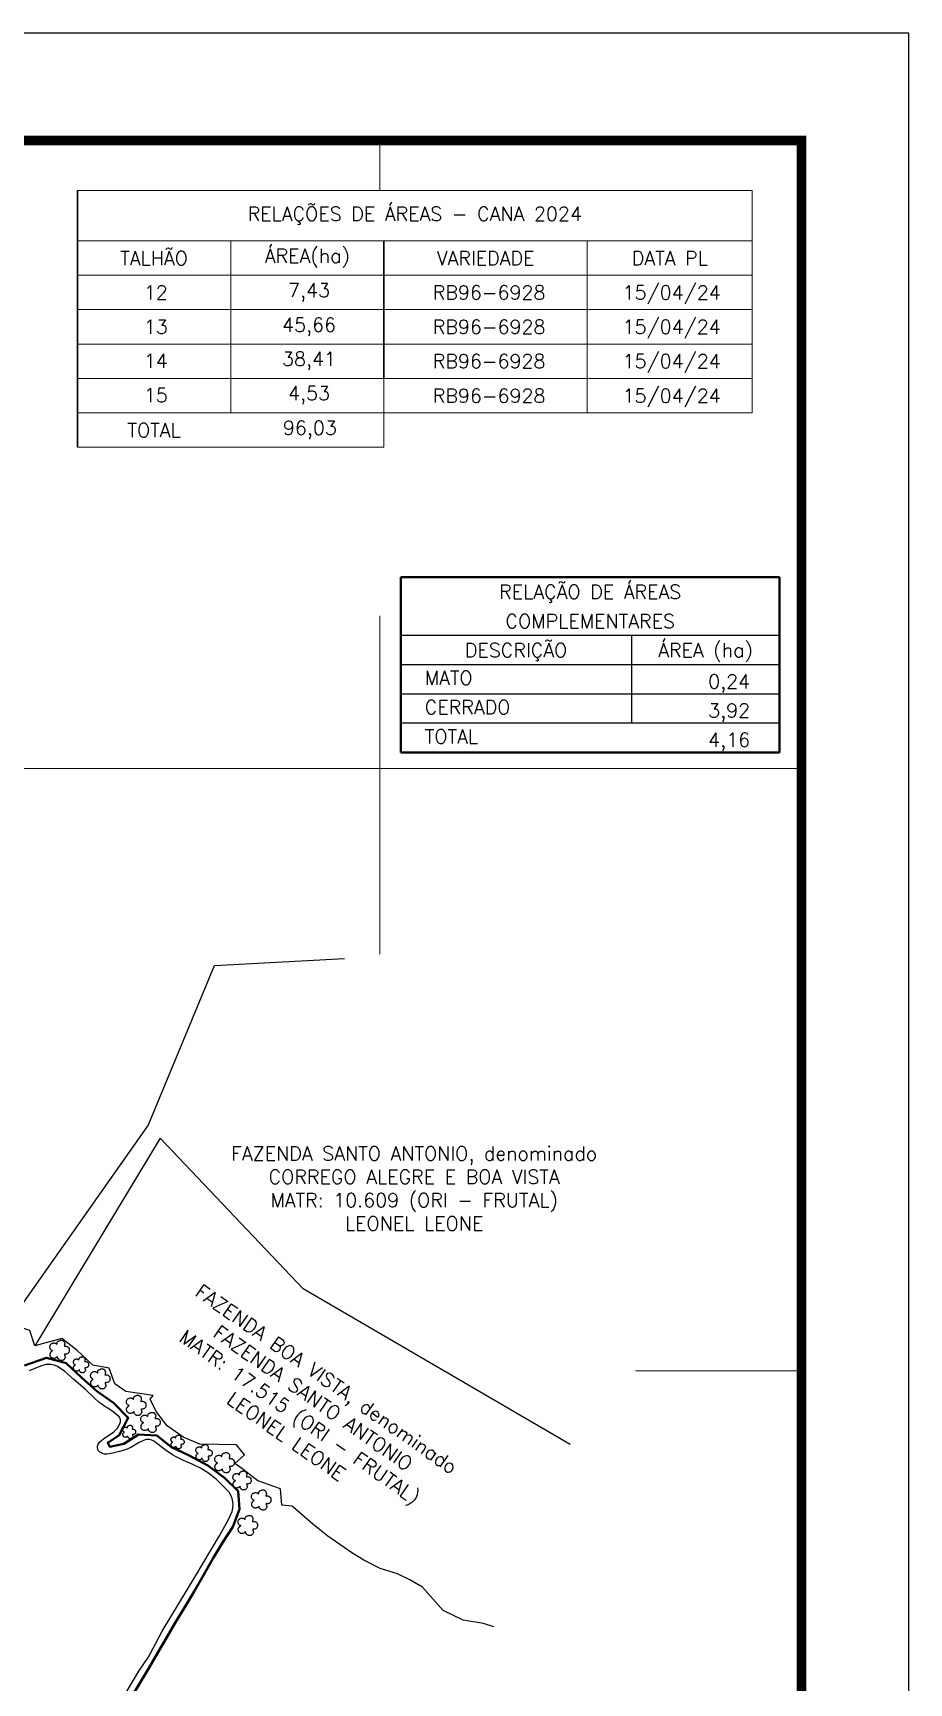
# Model space of a CAD drawing. Header units: inches. Extents: x 725240 to 727865, y 7796992 to 7800705.
# Drawn here: x 726847 to 727865, y 7798787 to 7800705 of the extents above; entities that cross this region are included whole.
import ezdxf
from ezdxf.enums import TextEntityAlignment as Align

# ---------------------------------------------------------------- set-up
doc = ezdxf.new("R2010")
doc.units = ezdxf.units.IN
doc.header["$MEASUREMENT"] = 0
doc.linetypes.add('CONTINUO', pattern=[0])
doc.linetypes.add('LIN0', pattern=[0])
doc.layers.add('0114000145', color=1, linetype='Continuous', lineweight=40)
doc.layers.add('MALHA', color=8, linetype='Continuous', lineweight=13)
for name, color, linetype in [('0114000145011', 5, 'Continuous'), ('MARGEM', 7, 'CONTINUO'), ('MATO', 3, 'Continuous'), ('QUADRO_DE_AREAS_CANA_2024', 7, 'Continuous'), ('QUADRO_DE_AREAS_COMPLEMENTARES', 7, 'Continuous'), ('TEXTO', 7, 'Continuous')]:
    doc.layers.add(name, color=color, linetype=linetype)
doc.styles.add('ROMANS', font='romans')
doc.styles.add('Simplex', font='simplex.shx')

# ---------------------------------------------------------------- blocks, each defined once
blk = doc.blocks.new('mato')
at = {"layer": 'MATO', "color": 94, "linetype": 'CONTINUO'}
blk.add_lwpolyline([(734601.6, 7824194.7), (734600.8, 7824194.1), (734600, 7824193.3), (734599.1, 7824192.6), (734598, 7824192.3), (734596.9, 7824192.2), (734595.8, 7824192.2), (734594.9, 7824192.4), (734594.2, 7824192.7), (734593.5, 7824193.1), (734592.9, 7824193.6), (734592.3, 7824194.1), (734591.8, 7824194.7), (734591.5, 7824195.3), (734591.3, 7824195.9), (734591.2, 7824196.6), (734591, 7824197.5), (734591, 7824198.4), (734591, 7824199.3), (734591.2, 7824200), (734591.5, 7824200.5), (734591.9, 7824201), (734592.1, 7824201.5), (734592.4, 7824201.9), (734592.8, 7824202.3), (734594.2, 7824203.2), (734594.7, 7824203.6), (734594.5, 7824203.7), (734593.5, 7824204), (734593.1, 7824204.2), (734592.7, 7824204.5), (734592.3, 7824204.9), (734591.8, 7824205.6), (734591.3, 7824206.3), (734590.9, 7824207.1), (734590.7, 7824208), (734590.6, 7824208.8), (734590.7, 7824209.7), (734590.9, 7824210.7), (734591.3, 7824211.6), (734591.7, 7824212.4), (734592, 7824212.8), (734592.3, 7824213.1), (734592.7, 7824213.4), (734593.3, 7824213.8), (734593.9, 7824214.2), (734594.6, 7824214.5), (734595.3, 7824214.7), (734596, 7824214.8), (734596.6, 7824214.8), (734597.2, 7824214.8), (734597.8, 7824214.7), (734598.2, 7824214.6), (734598.7, 7824214.4), (734599.1, 7824214.3), (734599.5, 7824214), (734600, 7824213.4), (734600.5, 7824213), (734600.9, 7824212.8), (734601.1, 7824213.4), (734601.2, 7824214.2), (734601.3, 7824215.1), (734601.4, 7824215.5), (734601.5, 7824215.8), (734602, 7824216.5), (734602.3, 7824217), (734602.7, 7824217.4), (734603.2, 7824217.6), (734603.7, 7824217.8), (734604.3, 7824218), (734605.3, 7824218.4), (734605.8, 7824218.6), (734606.3, 7824218.7), (734606.9, 7824218.8), (734607.5, 7824218.8), (734608, 7824218.8), (734608.6, 7824218.7), (734609.1, 7824218.6), (734609.5, 7824218.4), (734610, 7824218.1), (734610.4, 7824217.9), (734610.7, 7824217.6), (734611, 7824217.2), (734611.3, 7824216.8), (734611.7, 7824216.3), (734611.9, 7824215.7), (734612.2, 7824215.1), (734612.4, 7824214.6), (734612.5, 7824214), (734612.5, 7824213.3), (734612.2, 7824212.1), (734611.9, 7824210.9), (734611.7, 7824210), (734612.4, 7824209.8), (734613.2, 7824209.9), (734614.1, 7824210), (734614.7, 7824209.9), (734615.4, 7824209.8), (734616, 7824209.5), (734616.6, 7824209.1), (734617.3, 7824208.6), (734617.8, 7824208.1), (734618.2, 7824207.9), (734618.6, 7824207.5), (734618.8, 7824207), (734619, 7824205.5), (734619.1, 7824203.9), (734619.1, 7824202.4), (734618.8, 7824201.5), (734618.4, 7824200.9), (734618, 7824200.3), (734617.5, 7824199.8), (734617, 7824199.3), (734616.5, 7824199), (734615.7, 7824198.7), (734614.9, 7824198.5), (734614.1, 7824198.3), (734613.3, 7824198.6), (734612.6, 7824198.7), (734612.1, 7824198.5), (734612.3, 7824197.3), (734613.2, 7824194.3), (734613.1, 7824193.5), (734613, 7824192.9), (734612.3, 7824191.8), (734611.9, 7824191.2), (734611.4, 7824190.7), (734611, 7824190.3), (734610.6, 7824189.9), (734610.1, 7824189.6), (734609.5, 7824189.4), (734608.8, 7824189.2), (734608.2, 7824189.2), (734607.5, 7824189.1), (734606.8, 7824189.2), (734605.7, 7824189.3), (734605.3, 7824189.5), (734604.8, 7824189.7), (734604.2, 7824190.1), (734603.7, 7824190.7), (734603.2, 7824191.3), (734602.7, 7824191.7), (734602.3, 7824192.2), (734602, 7824192.7), (734601.9, 7824194.3), (734601.7, 7824195)], dxfattribs=at)

msp = doc.modelspace()

# ---------------------------------------------------------------- linework, layer by layer
at = {"layer": '0114000145'}
msp.add_lwpolyline([(726960.3, 7798769.5), (726981.3, 7798804.5), (726991.4, 7798821.9), (727001.9, 7798839.7), (727011.8, 7798857), (727022.4, 7798874.2), (727033.8, 7798893.3), (727044.7, 7798912.4), (727056.1, 7798932), (727067.4, 7798950.6), (727078.8, 7798968.7), (727086.8, 7798989.2), (727085.2, 7799009.9), (727069.1, 7799025.5), (727050, 7799039.9), (727028.1, 7799051.4), (727007.7, 7799061.1), (726990.7, 7799074.7), (726969.4, 7799075.7), (726952, 7799065.2), (726936.1, 7799061.5), (726933.5, 7799066.1), (726946.6, 7799075.1), (726957.3, 7799095.2), (726940.2, 7799112.5), (726920.8, 7799126.3), (726903.2, 7799141.8), (726885.1, 7799158.7), (726862.1, 7799164.8), (726836.9, 7799155.9)], dxfattribs=at)
at = {"layer": '0114000145011'}
msp.add_lwpolyline([(726897, 7798678.8), (726969.7, 7798800.8), (726980.5, 7798816.8), (726989.1, 7798832.5), (726996.8, 7798847.5), (727034.8, 7798910.1), (727063.7, 7798958.8), (727074, 7798976.9), (727078.1, 7798986.2), (727079, 7798990.5), (727079.4, 7798994), (727079, 7798997.7), (727078.1, 7799001.6), (727076.7, 7799005.3), (727074.5, 7799009), (727067.3, 7799016.4), (727059.6, 7799024.1), (727050.7, 7799030.8), (727041.5, 7799036.7), (727031.5, 7799041.3), (727021.7, 7799045.7), (727013.1, 7799049.8), (727008.7, 7799052.2), (727000.3, 7799058.2), (726991.7, 7799064.7), (726987.9, 7799067.6), (726984.7, 7799069.3), (726981.5, 7799069.9), (726978.2, 7799069.9), (726975.2, 7799068.9), (726969.3, 7799066), (726960.5, 7799060.9), (726954.2, 7799058.1), (726947.2, 7799056.2), (726939.5, 7799054.1), (726932.7, 7799052.9), (726929.6, 7799053), (726926.5, 7799054), (726924.2, 7799055.4), (726922.3, 7799057.4), (726921.4, 7799059.8), (726921.4, 7799062.3), (726922.2, 7799064.8), (726923.9, 7799067), (726926.3, 7799069), (726929.1, 7799071.1), (726932.1, 7799073.1), (726940.4, 7799079), (726944.8, 7799083.4), (726947.7, 7799088.3), (726948.3, 7799090.5), (726948.4, 7799092.8), (726947.8, 7799094.8), (726946.6, 7799096.5), (726939.9, 7799102.2), (726933.4, 7799106.5), (726930.1, 7799108.5), (726926.9, 7799110.6), (726923.6, 7799113.1), (726917.4, 7799119), (726908, 7799127.7), (726893.8, 7799140), (726883.6, 7799148.9), (726877.5, 7799153.5), (726874.4, 7799155.1), (726871.2, 7799156.4), (726867.9, 7799157.1), (726864.7, 7799157.4), (726861.6, 7799157.1), (726855.4, 7799155.1), (726842.3, 7799149.7)], dxfattribs=at)
at = {"layer": 'MALHA'}
for points in [[(727250, 7800521.4), (727250, 7800579.6)], [(727250, 7799633.9), (727250, 7800027.3)], [(727740, 7799850), (725365, 7799850)], [(727740, 7799150), (727546.9, 7799150)]]:
    msp.add_lwpolyline(points, dxfattribs=at)
at = {"layer": 'MARGEM', "color": 174, "linetype": 'LIN0', "flags": 128}
msp.add_lwpolyline([(727865, 7796992.1), (727865, 7800704.6), (725240, 7800704.6), (725240, 7796992.1)], close=True, dxfattribs=at)
at = {"layer": 'MARGEM', "color": 174, "linetype": 'LIN0', "const_width": 11.4, "flags": 128}
msp.add_lwpolyline([(727740, 7797410.1), (727740, 7800579.6), (725365, 7800579.6), (725365, 7797410.1)], close=True, dxfattribs=at)
at = {"layer": 'QUADRO_DE_AREAS_CANA_2024', "color": 174, "linetype": 'ByBlock', "lineweight": 0}
for p, q in [((727682.7, 7800521.4), (726898.2, 7800521.4)), ((727682.7, 7800521.4), (727682.7, 7800263.2)), ((727682.7, 7800303.1), (727254.6, 7800303.1)), ((727682.7, 7800263.2), (727254.6, 7800263.2)), ((727254.6, 7800223.2), (726898.2, 7800223.2))]:
    msp.add_line(p, q, dxfattribs=at)
at = {"layer": 'QUADRO_DE_AREAS_CANA_2024', "color": 174, "linetype": 'ByBlock', "lineweight": 30}
for p, q in [((726898.2, 7800303.1), (726898.2, 7800521.4)), ((726898.2, 7800223.2), (726898.2, 7800303.1))]:
    msp.add_line(p, q, dxfattribs=at)
at = {"layer": 'QUADRO_DE_AREAS_CANA_2024', "color": 7, "linetype": 'ByBlock', "lineweight": 0}
for p, q in [((727682.7, 7800463.1), (726898.2, 7800463.1)), ((727076.4, 7800463.1), (727076.4, 7800263.2)), ((727491, 7800463.1), (727491, 7800263.2)), ((727682.7, 7800423.1), (726898.2, 7800423.1)), ((727682.7, 7800383.1), (726898.2, 7800383.1)), ((727682.7, 7800343.1), (726898.2, 7800343.1)), ((727254.6, 7800303.1), (726898.2, 7800303.1)), ((727254.6, 7800263.2), (726898.2, 7800263.2))]:
    msp.add_line(p, q, dxfattribs=at)
at = {"layer": 'QUADRO_DE_AREAS_CANA_2024', "color": 7, "linetype": 'ByBlock', "lineweight": 30}
msp.add_line((727254.6, 7800463.1), (727254.6, 7800303.1), dxfattribs=at)
at = {"layer": 'QUADRO_DE_AREAS_CANA_2024', "color": 174, "linetype": 'ByBlock', "lineweight": 0}
msp.add_lwpolyline([(727254.6, 7800223.2), (727254.6, 7800303.1)], dxfattribs=at)
at = {"layer": 'QUADRO_DE_AREAS_COMPLEMENTARES', "color": 174, "linetype": 'ByBlock', "lineweight": 40}
for p, q in [((727274.2, 7799868.6), (727274.2, 7800072.1)), ((727274.2, 7800072.1), (727714.5, 7800072.1)), ((727714.5, 7799970.3), (727714.5, 7800072.1)), ((727714.5, 7799970.3), (727714.5, 7799902.5)), ((727714.5, 7799902.5), (727714.5, 7799868.6)), ((727714.5, 7799868.6), (727274.2, 7799868.6))]:
    msp.add_line(p, q, dxfattribs=at)
at = {"layer": 'TEXTO', "linetype": 'Continuous'}
for p, q in [((727714.5, 7800004.3), (727274.2, 7800004.3)), ((727542.2, 7800004.3), (727542.2, 7799902.5)), ((727714.5, 7799970.3), (727274.2, 7799970.3)), ((727714.5, 7799936.4), (727274.2, 7799936.4)), ((727714.5, 7799902.5), (727274.2, 7799902.5))]:
    msp.add_line(p, q, dxfattribs=at)
at = {"layer": 'TEXTO'}
for points in [[(727471.2, 7799064.4), (727160.7, 7799245.2), (726994.3, 7799420.4), (726848.9, 7799178.8), (726842.8, 7799196.6), (726818.6, 7799204.9), (726980.5, 7799435), (727057.6, 7799621.1), (727208.8, 7799629.2)], [(727382.5, 7798852.3), (727370.2, 7798856.3), (727346.7, 7798860.1), (727323.4, 7798871.3), (727299.4, 7798898.5), (727284.7, 7798907.1), (727270.2, 7798914.1), (727250.1, 7798920.1), (727231.3, 7798929.8), (727217.3, 7798938.3), (727189.5, 7798957.9), (727172, 7798971.7), (727147.9, 7798992.5), (727135.9, 7798993.8), (727134.2, 7799012.7), (727108.1, 7799021.9), (727089.4, 7799036.4), (727081.1, 7799042.3), (727092.6, 7799052.2), (727083.1, 7799063.9), (727040.4, 7799064.8), (727021, 7799072.9), (727002.6, 7799085.8), (726989.6, 7799102.7), (726982.7, 7799116.9), (726986.3, 7799121.2), (726954.4, 7799125.9), (726941.9, 7799134.6), (726935, 7799152.8), (726916.1, 7799156.4), (726897.5, 7799173.7), (726880.1, 7799187.5), (726848.9, 7799178.8)]]:
    msp.add_lwpolyline(points, dxfattribs=at)

# ---------------------------------------------------------------- block references
at = {"layer": 'MATO', "linetype": 'Continuous'}
for p, xscale, yscale, zscale in [((144783.4, 1599347.2), 0.7923906987214704, 0.7923906987214704, 0.7923906987214704), ((268946.6, 2921515.5), 0.623404169304436, 0.623404169304436, 0.623404169304436), ((144830.7, 1599314), 0.7923906987214704, 0.7923906987214704, 0.7923906987214704), ((144872.4, 1599283.3), 0.7923906987214704, 0.7923906987214704, 0.7923906987214704), ((144889.1, 1599263.4), 0.7923906987214704, 0.7923906987214704, 0.7923906987214704), ((342164.3, 3700675.6), 0.5238108877570263, 0.5238108877570263, 0.5238108877570263), ((334070.3, 3613856.4), 0.534905635309945, 0.534905635309945, 0.534905635309945), ((239281.2, 2603926.6), 0.6639816337586739, 0.6639816337586739, 0.6639816337586739), ((144975.1, 1599216.7), 0.7923906987214704, 0.7923906987214704, 0.7923906987214704), ((180702.6, 1979509.5), 0.7437833884105363, 0.7437833884105363, 0.7437833884105363), ((145017.8, 1599173.3), 0.7923906987214704, 0.7923906987214704, 0.7923906987214704), ((145002.2, 1599143.7), 0.7923906987214704, 0.7923906987214704, 0.7923906987214704)]:
    msp.add_blockref('mato', p, dxfattribs=dict(at, xscale=xscale, yscale=yscale, zscale=zscale))

# ---------------------------------------------------------------- texts
at = {"layer": 'QUADRO_DE_AREAS_CANA_2024', "color": 7, "linetype": 'Continuous', "insert": (727290.4, 7800492.3), "char_height": 16.25, "width": 688.553, "attachment_point": 5, "line_spacing_factor": 0.9, "style": 'ROMANS'}
msp.add_mtext('RELAÇÕES DE ÁREAS - CANA 2024', dxfattribs=at)
at = {"layer": 'QUADRO_DE_AREAS_CANA_2024', "color": 7, "char_height": 16.25, "attachment_point": 5, "style": 'ROMANS'}
for s, insert, width in [('TALHÃO', (726987.3, 7800443.1), 103.123), ('ÁREA(ha)', (727165.5, 7800443.1), 103.123), ('VARIEDADE', (727372.8, 7800443.1), 103.123), ('DATA PL', (727586.9, 7800443.1), 175.639)]:
    msp.add_mtext(s, dxfattribs=dict(at, insert=insert, width=width))
at = {"layer": 'TEXTO', "style": 'Simplex'}
for s, p in [('RB96-6928', (727311.4, 7800395)), ('15/04/24', (727532, 7800395)), ('RB96-6928', (727311.4, 7800355)), ('15/04/24', (727532, 7800355)), ('RB96-6928', (727311.4, 7800315)), ('15/04/24', (727532, 7800315)), ('RB96-6928', (727311.4, 7800275)), ('15/04/24', (727532, 7800275))]:
    msp.add_text(s, height=16.25, dxfattribs=at).set_placement(p)
at = {"layer": 'TEXTO', "linetype": 'Continuous', "style": 'Simplex'}
for s, p in [('RELAÇÃO DE ÁREAS', (727494.4, 7800055.1)), ('COMPLEMENTARES', (727494.4, 7800021.2)), ('ÁREA (ha)', (727628.4, 7799987.3)), ('DESCRIÇÃO', (727408.2, 7799987.3))]:
    msp.add_text(s, height=16.25, dxfattribs=at).set_placement(p, align=Align.MIDDLE_CENTER)
for s, p in [('MATO', (727302, 7799955.1)), ('CERRADO', (727302, 7799921.1)), ('TOTAL', (727302, 7799887.2))]:
    msp.add_text(s, height=16.25, dxfattribs=at).set_placement(p, align=Align.MIDDLE_LEFT)
for s, p in [('0,24', (727680.3, 7799943)), ('3,92', (727680.3, 7799909.1)), ('4,16', (727680.3, 7799875.1))]:
    msp.add_text(s, height=16.25, dxfattribs=at).set_placement(p, align=Align.RIGHT)
at = {"layer": 'TEXTO', "linetype": 'Continuous', "char_height": 16.25, "attachment_point": 5, "style": 'Simplex'}
for s, insert, width in [('12', (726989.3, 7800403.1), 103.123), ('7,43', (727167.5, 7800403.1), 103.123), ('13', (726989.3, 7800363.1), 103.123), ('45,66', (727167.5, 7800363.1), 103.123), ('14', (726989.3, 7800323.6), 103.123), ('38,41', (727167.5, 7800323.6), 103.123), ('15', (726989.3, 7800283.6), 103.123), ('4,53', (727167.5, 7800283.6), 103.123), ('TOTAL', (726987.3, 7800243.2), 103.123), ('96,03', (727168.5, 7800243.2), 103.123), ('FAZENDA SANTO ANTONIO, denominado CORREGO ALEGRE E BOA VISTA^JMATR: 10.609 (ORI - FRUTAL)^JLEONEL LEONE', (727289.7, 7799361.8), 543.139)]:
    msp.add_mtext(s, dxfattribs=dict(at, insert=insert, width=width))
at = {"layer": 'TEXTO', "linetype": 'Continuous', "insert": (727164.4, 7799107.1), "char_height": 16.25, "width": 473.95, "attachment_point": 5, "rotation": 325, "style": 'Simplex'}
msp.add_mtext('FAZENDA BOA VISTA, denominado FAZENDA SANTO ANTONIO^JMATR: 17.515 (ORI - FRUTAL)^JLEONEL LEONE', dxfattribs=at)

doc.saveas('drawing.dxf')
